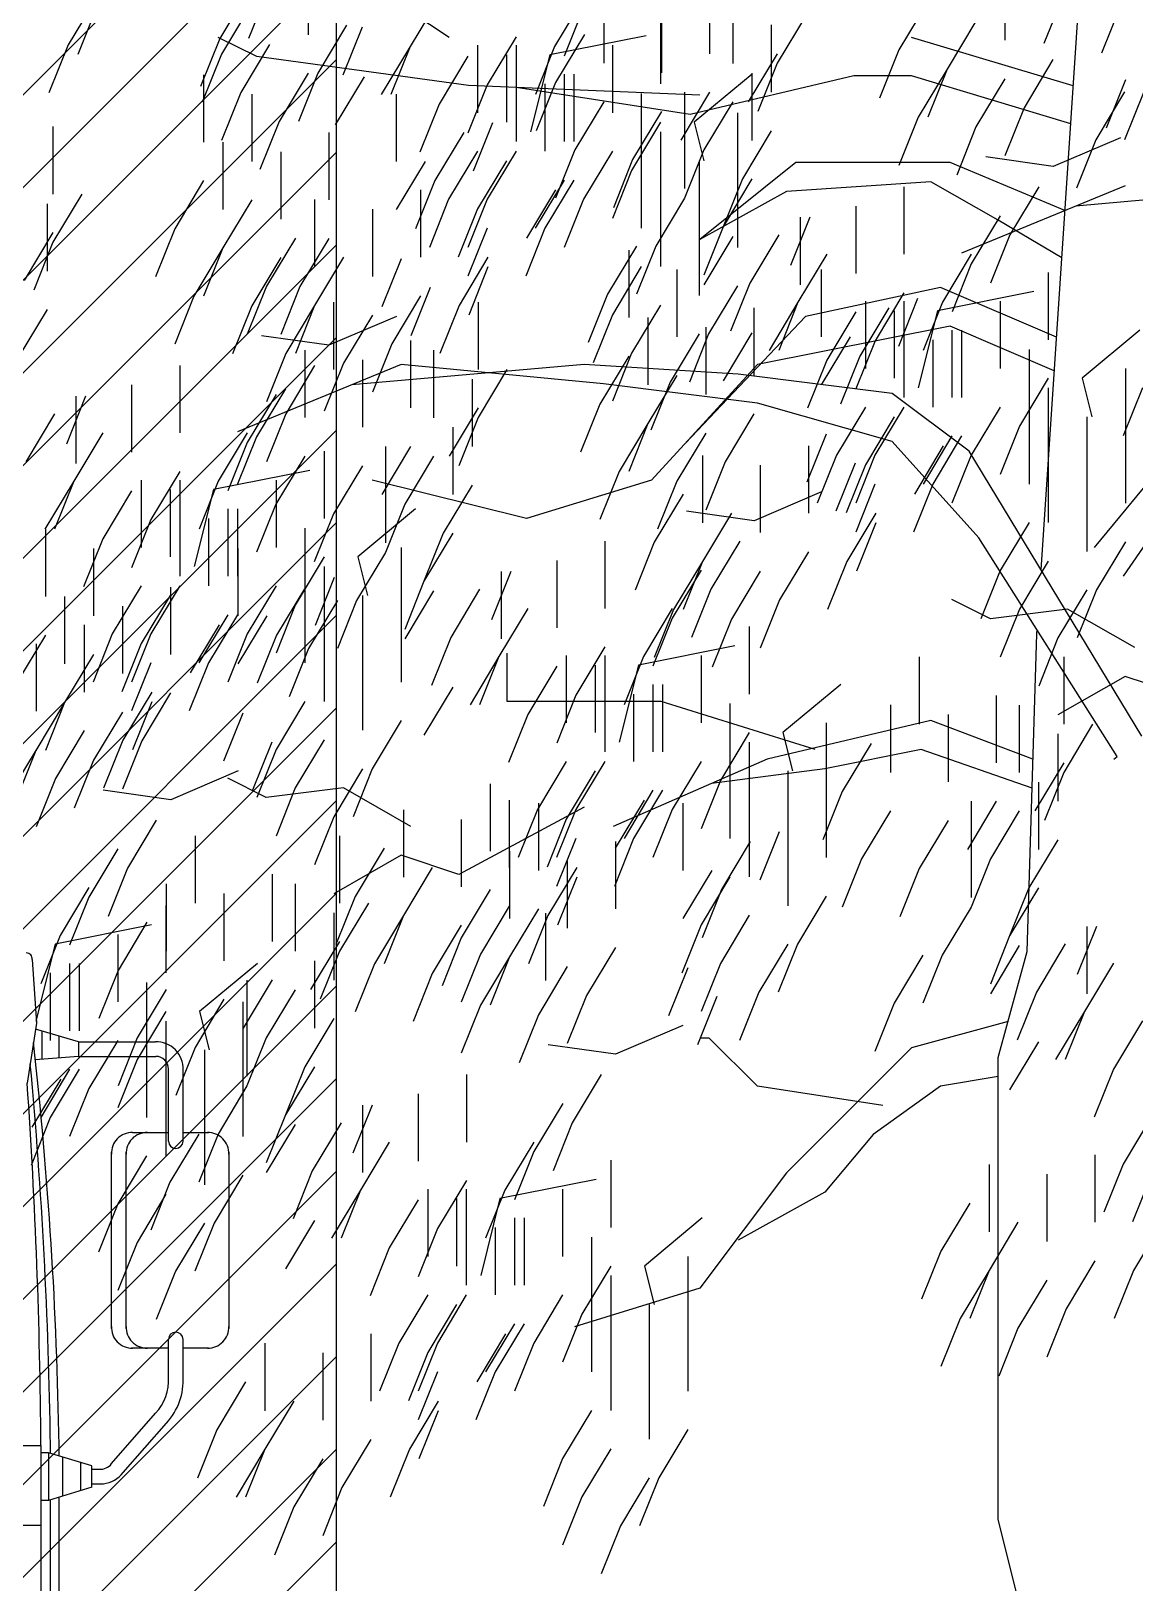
# Model space of a CAD drawing. Header units: metres. Extents: x 668617 to 675126, y 2286318 to 2293677.
# Drawn here: x 672259.121 to 672261.227, y 2287824.317 to 2287827.278 of the extents above; entities that cross this region are included whole.
import ezdxf

# ---------------------------------------------------------------- set-up
doc = ezdxf.new("R2010")
doc.units = ezdxf.units.M
doc.header["$MEASUREMENT"] = 0
doc.layers.add('DMTG_SECCIONES_VIALES', color=250, linetype='Continuous')

# ---------------------------------------------------------------- blocks, each defined once
blk = doc.blocks.new('a4')
at = {"color": 75}
for p, q in [((-1.2707, 4.7787), (-1.2707, 4.5217)), ((-1.0013, 4.5167), (-1.1667, 4.6269)), ((0.0585, 4.6397), (0.0585, 4.5112)), ((-1.6733, 4.5944), (-1.7284, 4.5026)), ((-1.3842, 4.6067), (-1.4393, 4.5149)), ((-1.3475, 4.6067), (-1.3842, 4.5149)), ((-1.0208, 4.5914), (-1.0759, 4.4996)), ((-0.7452, 4.5914), (-0.8003, 4.4996)), ((-0.7067, 4.5958), (-0.7067, 4.4673)), ((-0.5046, 4.6141), (-0.5046, 4.4856)), ((-0.4606, 4.5957), (-0.4606, 4.4671)), ((0.1696, 4.5966), (0.1328, 4.5048)), ((-1.6733, 4.5761), (-1.71, 4.4843)), ((-1.3809, 4.5767), (-1.4361, 4.4849)), ((-0.7452, 4.573), (-0.782, 4.4812)), ((-0.5964, 4.5774), (-0.5964, 4.4489)), ((-0.0885, 4.5846), (-0.1436, 4.4928)), ((0.2798, 4.5783), (0.2431, 4.4865)), ((-1.1972, 4.54), (-1.2523, 4.4482)), ((-1.1678, 4.5363), (-1.2045, 4.4445)), ((-0.5984, 4.5568), (-0.5984, 4.4282)), ((-0.3871, 4.5406), (-0.3871, 4.412)), ((-0.3208, 4.5591), (-0.376, 4.4673)), ((0.0034, 4.5479), (-0.0517, 4.4561)), ((-1.7284, 4.5026), (-1.7651, 4.4108)), ((-1.4393, 4.5149), (-1.4761, 4.4231)), ((-1.3688, 4.48), (-1.4423, 4.5167)), ((-1.3442, 4.5033), (-1.3993, 4.4115)), ((-0.9475, 4.5017), (-0.9475, 4.3731)), ((-0.8738, 4.518), (-0.929, 4.4261)), ((-0.874, 4.5017), (-0.874, 4.3731)), ((-0.6259, 4.52), (-0.8097, 4.4833)), ((-0.7434, 4.5223), (-0.7985, 4.4305)), ((-0.6902, 4.5017), (-0.6902, 4.3731)), ((-1.4361, 4.4849), (-1.4728, 4.3931)), ((-1.0759, 4.4996), (-1.1311, 4.4078)), ((-1.0759, 4.4996), (-1.1127, 4.4078)), ((-0.9657, 4.4812), (-1.0208, 4.3894)), ((-0.8923, 4.4833), (-0.8923, 4.3548)), ((-0.8097, 4.4833), (-0.8464, 4.3364)), ((-0.8003, 4.4996), (-0.8371, 4.4078)), ((-0.376, 4.4856), (-0.4311, 4.3938)), ((-0.1436, 4.4928), (-0.1803, 4.401)), ((0.1504, 4.4744), (0.0953, 4.3826)), ((-1.47, 4.4454), (-1.47, 4.3169)), ((-1.2707, 4.4482), (-1.3258, 4.3564)), ((-1.2523, 4.4482), (-1.2891, 4.3564)), ((-0.874, 4.4466), (-0.874, 4.3181)), ((-0.7821, 4.4466), (-0.7821, 4.3181)), ((-0.7637, 4.4466), (-0.7637, 4.3181)), ((-0.4238, 4.4466), (-0.5341, 4.3548)), ((-0.4239, 4.4488), (-0.4239, 4.3202)), ((-0.376, 4.4673), (-0.4127, 4.3755)), ((-0.0517, 4.4561), (-0.1068, 4.3643)), ((-0.0517, 4.4561), (-0.0885, 4.3643)), ((-1.1637, 4.4414), (-1.2188, 4.3496)), ((-0.929, 4.4261), (-0.9657, 4.3343)), ((-0.7985, 4.4305), (-0.8353, 4.3387)), ((-0.8189, 4.4282), (-0.8189, 4.2997)), ((0.0585, 4.4377), (0.0034, 4.3459)), ((0.287, 4.4129), (0.2319, 4.3211)), ((0.2885, 4.4356), (0.2517, 4.3438)), ((0.3238, 4.4129), (0.287, 4.3211)), ((-1.3993, 4.4115), (-1.4361, 4.3197)), ((-1.3781, 4.4087), (-1.3781, 4.2802)), ((-1.1025, 4.4087), (-1.1025, 4.2802)), ((-1.0208, 4.3894), (-1.0576, 4.2976)), ((-0.7067, 4.3938), (-0.7618, 4.302)), ((-0.6351, 4.4099), (-0.6351, 4.1528)), ((-0.5046, 4.4122), (-0.5597, 4.3204)), ((-0.5525, 4.412), (-0.5525, 4.2835)), ((-0.4606, 4.3937), (-0.5157, 4.3019)), ((-1.3258, 4.3564), (-1.3626, 4.2646)), ((-0.9188, 4.3536), (-0.9556, 4.2618)), ((-0.5984, 4.3548), (-0.6535, 4.263)), ((-0.5964, 4.3755), (-0.6515, 4.2836)), ((-0.5525, 4.357), (-0.5525, 4.2284)), ((-0.5341, 4.3548), (-0.5157, 4.2813)), ((-0.4514, 4.3731), (-0.4514, 4.1161)), ((-0.1068, 4.3643), (-0.1436, 4.2725)), ((0.0953, 4.3826), (0.0585, 4.2908)), ((-1.7575, 4.3464), (-1.7575, 4.2179)), ((-1.2311, 4.3353), (-1.2311, 4.2067)), ((-0.9739, 4.3353), (-1.029, 4.2434)), ((-0.5984, 4.3364), (-0.5984, 4.0794)), ((-0.3871, 4.3386), (-0.4422, 4.2468)), ((0.0034, 4.3459), (-0.0333, 4.2541)), ((0.2793, 4.3254), (0.1507, 4.2703)), ((-1.4332, 4.3169), (-1.4332, 4.1884)), ((-1.323, 4.2985), (-1.323, 4.17)), ((-0.9475, 4.2997), (-1.0026, 4.2079)), ((-0.874, 4.2997), (-0.9291, 4.2079)), ((-0.7618, 4.302), (-0.7985, 4.2102)), ((-0.6902, 4.2997), (-0.7454, 4.2079)), ((-0.5157, 4.3019), (-0.5525, 4.2101)), ((0.2319, 4.3211), (0.1952, 4.2293)), ((-1.0474, 4.2802), (-1.1025, 4.1884)), ((-0.8923, 4.2813), (-0.9475, 4.1895)), ((-0.6515, 4.2836), (-0.6883, 4.1918)), ((-0.5249, 4.2813), (-0.5249, 4.0243)), ((0.1507, 4.2703), (0.0221, 4.2887)), ((-1.47, 4.2434), (-1.5251, 4.1516)), ((-1.029, 4.2434), (-1.0658, 4.1516)), ((-0.7821, 4.2446), (-0.8372, 4.1528)), ((-0.7637, 4.2446), (-0.8189, 4.1528)), ((-0.6535, 4.263), (-0.6902, 4.1712)), ((-0.4422, 4.2468), (-0.479, 4.155)), ((-0.4239, 4.2468), (-0.479, 4.155)), ((-1.7024, 4.2179), (-1.7575, 4.1261)), ((-1.3781, 4.2067), (-1.4332, 4.1149)), ((-1.2582, 4.2072), (-1.2582, 4.0787)), ((-1.0561, 4.2256), (-1.0561, 4.0971)), ((-1.0026, 4.2079), (-1.0393, 4.1161)), ((-0.9291, 4.2079), (-0.9658, 4.1161)), ((-0.7989, 4.2256), (-0.854, 4.1338)), ((-0.7454, 4.2079), (-0.7821, 4.1161)), ((-0.5525, 4.2101), (-0.6076, 4.1183)), ((-0.134, 4.2315), (-0.134, 4.103)), ((0.2883, 4.2336), (-0.024, 4.1051)), ((0.1232, 4.2315), (0.0681, 4.1397)), ((0.6374, 4.2336), (0.1941, 4.1948)), ((-1.7687, 4.1994), (-1.7687, 4.0709)), ((-1.1479, 4.1889), (-1.1479, 4.0603)), ((-0.9475, 4.1895), (-0.9842, 4.0977)), ((-0.2258, 4.1948), (-0.2258, 4.0663)), ((0.0498, 4.1765), (-0.0054, 4.0846)), ((-1.5251, 4.1516), (-1.5619, 4.0598)), ((-0.9291, 4.1528), (-0.9658, 4.061)), ((-0.8189, 4.1528), (-0.8556, 4.061)), ((-0.479, 4.155), (-0.5157, 4.0632)), ((-0.3136, 4.1734), (-0.3504, 4.0816)), ((-0.332, 4.1734), (-0.332, 4.0448)), ((-1.7575, 4.1445), (-1.8126, 4.0527)), ((-1.7575, 4.1261), (-1.7942, 4.0343)), ((-1.2949, 4.1338), (-1.35, 4.042)), ((-1.2311, 4.1333), (-1.2863, 4.0415)), ((-0.6443, 4.1183), (-0.6995, 4.0265)), ((-0.6076, 4.1183), (-0.6443, 4.0265)), ((-0.4606, 4.1366), (-0.5157, 4.0448)), ((-0.3728, 4.1397), (-0.4279, 4.0479)), ((0.0681, 4.1397), (0.0314, 4.0479)), ((-1.4332, 4.1149), (-1.4884, 4.0231)), ((-1.4332, 4.1149), (-1.47, 4.0231)), ((-1.323, 4.0966), (-1.3781, 4.0048)), ((-1.2031, 4.0971), (-1.2582, 4.0053)), ((-1.0931, 4.0944), (-1.1298, 4.0026)), ((-0.9275, 4.0971), (-0.9826, 4.0053)), ((-0.659, 4.1106), (-0.659, 3.982)), ((-0.281, 4.103), (-0.3361, 4.0112)), ((-0.0054, 4.103), (-0.0605, 4.0112)), ((-0.9275, 4.0787), (-0.9642, 3.9869)), ((-0.6351, 4.0794), (-0.6902, 3.9876)), ((-0.5672, 4.0738), (-0.5672, 3.9453)), ((-0.2916, 4.0738), (-0.2916, 3.9453)), ((-0.0054, 4.0846), (-0.0421, 3.9928)), ((0.1415, 4.0684), (0.1415, 3.9398)), ((-1.35, 4.042), (-1.3868, 3.9502)), ((-1.2863, 4.0415), (-1.323, 3.9497)), ((-1.0379, 4.0394), (-1.0747, 3.9475)), ((-0.4514, 4.0427), (-0.5065, 3.9509)), ((-0.4279, 4.0479), (-0.4647, 3.9561)), ((-0.0643, 4.0394), (-0.3215, 3.9843)), ((-0.134, 4.0296), (-0.1891, 3.9378)), ((0.1139, 4.0316), (-0.0698, 3.9949)), ((0.1572, 3.9445), (-0.0643, 4.0394)), ((-1.4884, 4.0231), (-1.5251, 3.9313)), ((-1.3781, 4.0048), (-1.4149, 3.913)), ((-1.2582, 4.0053), (-1.3133, 3.9135)), ((-1.2582, 4.0053), (-1.2949, 3.9135)), ((-1.2221, 4.0116), (-1.2221, 3.8831)), ((-1.0561, 4.0236), (-1.1112, 3.9318)), ((-0.9826, 4.0053), (-1.0193, 3.9135)), ((-0.9465, 4.0116), (-0.9465, 3.8831)), ((-0.6995, 4.0265), (-0.7362, 3.9347)), ((-0.5984, 4.0059), (-0.6535, 3.9141)), ((-0.4202, 4.0004), (-0.4202, 3.8719)), ((-0.3361, 4.0112), (-0.3912, 3.9194)), ((-0.3361, 4.0112), (-0.3728, 3.9194)), ((-0.163, 4.0004), (-0.2181, 3.9086)), ((-0.2076, 4.0133), (-0.2076, 3.8848)), ((-0.1079, 4.0188), (-0.1446, 3.927)), ((-0.1341, 4.0133), (-0.1341, 3.8848)), ((-0.0605, 4.0112), (-0.0972, 3.9194)), ((0.0496, 4.0133), (0.0496, 3.8848)), ((-1.7687, 3.9975), (-1.8238, 3.9057)), ((-1.1023, 3.9843), (-1.2309, 3.9292)), ((-1.1479, 3.9869), (-1.2031, 3.8951)), ((-0.6902, 3.9876), (-0.727, 3.8958)), ((-0.6223, 3.982), (-0.6223, 3.8535)), ((-0.3215, 3.9843), (-0.5621, 3.7303)), ((-0.2258, 3.9928), (-0.281, 3.901)), ((-0.1525, 3.9949), (-0.1525, 3.8664)), ((-0.0698, 3.9949), (-0.1066, 3.848)), ((-1.2309, 3.9292), (-1.3595, 3.9475)), ((-0.5249, 3.9509), (-0.58, 3.859)), ((-0.5065, 3.9509), (-0.5433, 3.859)), ((-0.5121, 3.9637), (-0.5121, 3.8351)), ((-0.4239, 3.953), (-0.479, 3.8612)), ((-0.0459, 3.9659), (-0.4134, 3.8925)), ((-0.2365, 3.9453), (-0.2916, 3.8535)), ((-0.1341, 3.9582), (-0.1341, 3.8297)), ((-0.079, 3.9398), (-0.079, 3.8113)), ((0.1529, 3.8807), (-0.0459, 3.9659)), ((-0.0423, 3.9582), (-0.0423, 3.8297)), ((-0.0239, 3.9582), (-0.0239, 3.8297)), ((0.316, 3.9582), (0.2058, 3.8664)), ((-1.3133, 3.9135), (-1.35, 3.8216)), ((-1.2772, 3.9198), (-1.2772, 3.7913)), ((-1.1112, 3.9318), (-1.1479, 3.84)), ((-1.0751, 3.9381), (-1.0751, 3.8096)), ((-1.0312, 3.9197), (-1.0312, 3.7911)), ((-0.6535, 3.9141), (-0.6902, 3.8223)), ((-0.1891, 3.9378), (-0.2258, 3.846)), ((0.1047, 3.9215), (0.1047, 3.6644)), ((-1.5155, 3.8904), (-1.5155, 3.7619)), ((-1.2583, 3.8904), (-1.3134, 3.7986)), ((-1.2031, 3.8951), (-1.2398, 3.8033)), ((-1.167, 3.9014), (-1.167, 3.7729)), ((-0.8914, 3.8831), (-0.9465, 3.7913)), ((-0.659, 3.9086), (-0.7142, 3.8168)), ((-0.4134, 3.8925), (-0.6155, 3.6721)), ((-0.281, 3.901), (-0.3177, 3.8092)), ((-0.2181, 3.9086), (-0.2548, 3.8168)), ((0.2885, 3.8848), (0.2885, 3.6277)), ((-1.6074, 3.8537), (-1.6074, 3.7251)), ((-0.9577, 3.8646), (-0.9577, 3.736)), ((-0.5672, 3.8719), (-0.6223, 3.7801)), ((-0.58, 3.859), (-0.6168, 3.7672)), ((0.1415, 3.8664), (0.0864, 3.7746)), ((0.2058, 3.8664), (0.2242, 3.793)), ((-1.6952, 3.8322), (-1.7319, 3.7404)), ((-1.7135, 3.8322), (-1.7135, 3.7037)), ((-1.3318, 3.8353), (-1.3869, 3.7435)), ((-1.314, 3.8463), (-1.3691, 3.7545)), ((0.1415, 3.848), (0.1415, 3.591)), ((0.3212, 3.8482), (0.2844, 3.7564)), ((-1.7544, 3.7986), (-1.8095, 3.7068)), ((-1.3134, 3.7986), (-1.3502, 3.7068)), ((-0.9465, 3.8096), (-1.0016, 3.7178)), ((-0.9465, 3.7913), (-0.9833, 3.6994)), ((-0.7142, 3.8168), (-0.7509, 3.725)), ((-0.4202, 3.7984), (-0.4753, 3.7066)), ((-0.2076, 3.8113), (-0.2627, 3.7195)), ((-0.1525, 3.793), (-0.2076, 3.7012)), ((-0.1341, 3.8113), (-0.1892, 3.7195)), ((0.0496, 3.8113), (-0.0055, 3.7195)), ((-1.6625, 3.7619), (-1.7176, 3.6701)), ((-1.3869, 3.7619), (-1.442, 3.6701)), ((-0.9944, 3.7728), (-0.9944, 3.6442)), ((-0.6223, 3.7801), (-0.6774, 3.6883)), ((-0.6223, 3.7801), (-0.659, 3.6883)), ((-0.5121, 3.7617), (-0.5672, 3.6699)), ((0.0864, 3.7746), (0.0496, 3.6828)), ((-1.3869, 3.7435), (-1.4236, 3.6517)), ((-1.3691, 3.7545), (-1.4059, 3.6627)), ((-1.0751, 3.7362), (-1.1303, 3.6444)), ((-1.1231, 3.736), (-1.1231, 3.6075)), ((-0.2821, 3.7596), (-0.3189, 3.6678)), ((-0.3162, 3.7372), (-0.3162, 3.6087)), ((-0.059, 3.7372), (-0.1141, 3.6454)), ((-0.0423, 3.7562), (-0.0974, 3.6644)), ((-0.0239, 3.7562), (-0.079, 3.6644)), ((-1.2772, 3.7178), (-1.3324, 3.626)), ((-1.2401, 3.7272), (-1.2401, 3.5987)), ((-1.0312, 3.7177), (-1.0863, 3.6259)), ((-0.5183, 3.7188), (-0.5183, 3.5903)), ((-0.4753, 3.7066), (-0.5121, 3.6148)), ((-0.2627, 3.7195), (-0.2995, 3.6277)), ((-0.227, 3.7045), (-0.2637, 3.6127)), ((-0.1892, 3.7195), (-0.226, 3.6277)), ((-0.0055, 3.7195), (-0.0423, 3.6277)), ((-1.5891, 3.6721), (-1.5891, 3.5436)), ((-1.5155, 3.6884), (-1.5706, 3.5966)), ((-1.5156, 3.6721), (-1.5156, 3.5436)), ((-1.2676, 3.6905), (-1.4513, 3.6538)), ((-1.3319, 3.6721), (-1.3319, 3.5436)), ((-1.167, 3.6994), (-1.2221, 3.6076)), ((-0.8543, 3.5987), (-1.1483, 3.6721)), ((-1.1231, 3.681), (-1.1231, 3.5524)), ((-0.6155, 3.6721), (-0.8543, 3.5987)), ((-0.6774, 3.6883), (-0.7142, 3.5965)), ((-0.4081, 3.7005), (-0.4081, 3.572)), ((-0.2076, 3.7012), (-0.2444, 3.6093)), ((-1.7176, 3.6701), (-1.7727, 3.5783)), ((-1.7176, 3.6701), (-1.7544, 3.5783)), ((-1.6074, 3.6517), (-1.6625, 3.5599)), ((-1.534, 3.6538), (-1.534, 3.5253)), ((-1.4513, 3.6538), (-1.4881, 3.5069)), ((-1.442, 3.6701), (-1.4788, 3.5783)), ((-0.9577, 3.6626), (-1.0128, 3.5708)), ((-0.5551, 3.6454), (-0.6102, 3.5536)), ((-0.5672, 3.6699), (-0.6039, 3.5781)), ((-0.2913, 3.6494), (-0.4199, 3.5943)), ((-0.1892, 3.6644), (-0.226, 3.5726)), ((-0.079, 3.6644), (-0.1157, 3.5726)), ((-1.5156, 3.6171), (-1.5156, 3.4885)), ((-1.4238, 3.6171), (-1.4238, 3.4885)), ((-1.4054, 3.6171), (-1.4054, 3.4885)), ((-1.3324, 3.626), (-1.3691, 3.5342)), ((-1.0655, 3.6171), (-1.1757, 3.5253)), ((-1.0863, 3.6259), (-1.1231, 3.5341)), ((-1.5706, 3.5966), (-1.6074, 3.5048)), ((-1.4605, 3.5987), (-1.4605, 3.4702)), ((-1.2221, 3.6076), (-1.2589, 3.5158)), ((-0.4199, 3.5943), (-0.5485, 3.6127)), ((-0.4632, 3.6087), (-0.5183, 3.5169)), ((-0.1876, 3.6087), (-0.2427, 3.5169)), ((-0.1876, 3.5903), (-0.2244, 3.4985)), ((0.1047, 3.591), (0.0496, 3.4992)), ((-1.772, 3.5782), (-1.772, 3.4497)), ((-1.6625, 3.5599), (-1.6992, 3.4681)), ((-1.2768, 3.5803), (-1.2768, 3.3233)), ((-1.0128, 3.5708), (-1.0496, 3.479)), ((-0.9944, 3.5708), (-1.0496, 3.479)), ((-0.7046, 3.5555), (-0.7046, 3.427)), ((-0.4473, 3.5555), (-0.5025, 3.4637)), ((0.2885, 3.5543), (0.2333, 3.4625)), ((-1.6801, 3.5415), (-1.6801, 3.4129)), ((-1.4045, 3.5415), (-1.4045, 3.4129)), ((-1.2401, 3.5253), (-1.2952, 3.4335)), ((-1.1231, 3.5341), (-1.1782, 3.4423)), ((-1.1757, 3.5253), (-1.1574, 3.4518)), ((-1.0931, 3.5436), (-1.0931, 3.2866)), ((-0.6102, 3.5536), (-0.6469, 3.4618)), ((-0.3162, 3.5352), (-0.3713, 3.4434)), ((-1.2401, 3.5069), (-1.2401, 3.2498)), ((-0.8842, 3.4974), (-0.921, 3.4056)), ((-0.9026, 3.4974), (-0.9026, 3.3688)), ((-0.7964, 3.5188), (-0.7964, 3.3903)), ((-0.5208, 3.5004), (-0.5759, 3.4086)), ((-0.5183, 3.5169), (-0.5734, 3.4251)), ((-0.5183, 3.5169), (-0.5551, 3.4251)), ((-0.4081, 3.4985), (-0.4632, 3.4067)), ((-0.2427, 3.5169), (-0.2795, 3.4251)), ((0.0496, 3.4992), (0.0129, 3.4074)), ((0.1415, 3.5175), (0.0864, 3.4257)), ((-1.5891, 3.4702), (-1.6443, 3.3784)), ((-1.5156, 3.4702), (-1.5708, 3.3784)), ((-1.5331, 3.468), (-1.5331, 3.3395)), ((-1.3319, 3.4702), (-1.387, 3.3784)), ((-1.2759, 3.468), (-1.331, 3.3762)), ((-1.2208, 3.4864), (-1.2575, 3.3946)), ((-1.0496, 3.479), (-1.0863, 3.3872)), ((-1.7352, 3.4497), (-1.7352, 3.3211)), ((-1.534, 3.4518), (-1.5891, 3.36)), ((-1.2149, 3.4423), (-1.27, 3.3505)), ((-1.1782, 3.4423), (-1.2149, 3.3505)), ((-1.1666, 3.4518), (-1.1666, 3.1948)), ((-1.0312, 3.4606), (-1.0863, 3.3688)), ((-0.9434, 3.4637), (-0.9985, 3.3719)), ((-0.5025, 3.4637), (-0.5392, 3.3719)), ((-0.3713, 3.4434), (-0.4081, 3.3516)), ((0.0311, 3.4074), (-0.0424, 3.4441)), ((0.215, 3.4625), (0.1599, 3.3707)), ((0.2333, 3.4625), (0.1966, 3.3707)), ((-1.625, 3.4313), (-1.625, 3.3028)), ((-1.4238, 3.4151), (-1.4789, 3.3233)), ((-1.4054, 3.4151), (-1.4605, 3.3233)), ((-1.3494, 3.4129), (-1.4045, 3.3211)), ((-1.2952, 3.4335), (-1.3319, 3.3416)), ((-0.8515, 3.427), (-0.9067, 3.3352)), ((-0.5759, 3.427), (-0.6311, 3.3352)), ((-0.5759, 3.4086), (-0.6127, 3.3168)), ((-0.5734, 3.4251), (-0.6102, 3.3333)), ((-0.4632, 3.4067), (-0.5, 3.3149)), ((0.1781, 3.4257), (0.0311, 3.4074)), ((0.0864, 3.4257), (0.0496, 3.3339)), ((0.3067, 3.3523), (0.1781, 3.4257)), ((-1.772, 3.3762), (-1.8271, 3.2844)), ((-1.6978, 3.3961), (-1.6978, 3.2675)), ((-1.6443, 3.3784), (-1.681, 3.2866)), ((-1.5708, 3.3784), (-1.6075, 3.2866)), ((-1.4405, 3.3961), (-1.4957, 3.3042)), ((-1.387, 3.3784), (-1.4238, 3.2866)), ((-1.331, 3.3762), (-1.3678, 3.2844)), ((-0.4291, 3.3924), (-0.4291, 3.2638)), ((-1.7896, 3.3593), (-1.7896, 3.2308)), ((-1.5891, 3.36), (-1.6259, 3.2682)), ((-1.27, 3.3505), (-1.3068, 3.2587)), ((-0.9985, 3.3719), (-1.0353, 3.2801)), ((-0.7046, 3.3536), (-0.7597, 3.2618)), ((-0.4567, 3.3556), (-0.6404, 3.3189)), ((0.1599, 3.3707), (0.1231, 3.2789)), ((-1.6801, 3.3395), (-1.7352, 3.2477)), ((-1.5708, 3.3233), (-1.6075, 3.2315)), ((-1.4605, 3.3233), (-1.4973, 3.2315)), ((-0.9067, 3.3352), (-0.9618, 3.2434)), ((-0.9067, 3.3352), (-0.9434, 3.2434)), ((-0.8911, 3.2498), (-0.8911, 3.3416)), ((-0.7964, 3.3168), (-0.8515, 3.225)), ((-0.7782, 3.3373), (-0.7782, 3.2088)), ((-0.7231, 3.3189), (-0.7231, 3.1904)), ((-0.7047, 3.3373), (-0.7047, 3.2088)), ((-0.6404, 3.3189), (-0.6771, 3.172)), ((-0.6311, 3.3352), (-0.6678, 3.2434)), ((-0.521, 3.3373), (-0.521, 3.2088)), ((-0.1048, 3.3347), (-0.1048, 3.2061)), ((0.1708, 3.3347), (0.1708, 3.2061)), ((0.2883, 3.2972), (0.1597, 3.2238)), ((0.3986, 3.2605), (0.2883, 3.2972)), ((-1.5691, 3.2675), (-1.6243, 3.1757)), ((-1.5331, 3.266), (-1.5882, 3.1742)), ((-0.9944, 3.277), (-1.0496, 3.1852)), ((-0.7597, 3.2618), (-0.7964, 3.17)), ((-0.7047, 3.2822), (-0.7047, 3.1537)), ((-0.6496, 3.2638), (-0.6496, 3.1353)), ((-0.6128, 3.2822), (-0.6128, 3.1537)), ((-0.5945, 3.2822), (-0.5945, 3.1537)), ((-0.2546, 3.2822), (-0.3648, 3.1904)), ((0.0422, 3.2612), (0.0422, 3.1327)), ((-1.7352, 3.2477), (-1.7903, 3.1559)), ((-1.7352, 3.2477), (-1.772, 3.1559)), ((-1.625, 3.2293), (-1.6801, 3.1375)), ((-1.5691, 3.2492), (-1.6059, 3.1574)), ((-1.2768, 3.2498), (-1.3319, 3.158)), ((-0.5971, 3.2498), (-0.8911, 3.2498)), ((-0.3032, 3.158), (-0.5971, 3.2498)), ((-0.4658, 3.2455), (-0.4658, 2.9884)), ((-0.1599, 3.2429), (-0.1599, 3.1143)), ((0.0861, 3.2427), (0.0861, 3.1142)), ((-1.395, 3.2272), (-1.4318, 3.1354)), ((-1.0931, 3.2131), (-1.1482, 3.1213)), ((-0.8515, 3.225), (-0.8883, 3.1332)), ((-0.0827, 3.2131), (-0.395, 3.1397)), ((-0.2821, 3.2088), (-0.2821, 2.9517)), ((0.1122, 3.1393), (-0.0827, 3.2131)), ((-0.0497, 3.2245), (-0.0497, 3.096)), ((0.2259, 3.2061), (0.1708, 3.1143)), ((-1.6978, 3.1941), (-1.7529, 3.1023)), ((-1.6243, 3.1757), (-1.661, 3.0839)), ((-1.5882, 3.1742), (-1.625, 3.0824)), ((-1.3399, 3.1721), (-1.3767, 3.0803)), ((-1.2401, 3.1764), (-1.2952, 3.0846)), ((-0.4291, 3.1904), (-0.4842, 3.0986)), ((-0.4291, 3.172), (-0.4291, 2.915)), ((-0.3648, 3.1904), (-0.3464, 3.117)), ((-0.1967, 3.1694), (-0.2518, 3.0776)), ((0.1596, 3.1877), (0.1596, 3.0591)), ((-1.7896, 3.1574), (-1.8447, 3.0656)), ((-1.7903, 3.1559), (-1.8271, 3.0641)), ((-1.3319, 3.158), (-1.3687, 3.0662)), ((-0.395, 3.1397), (-0.689, 3.0112)), ((-0.1011, 3.158), (-0.2848, 3.1213)), ((0.1105, 3.0843), (-0.1011, 3.158)), ((-1.6801, 3.1375), (-1.7168, 3.0457)), ((-1.4042, 3.117), (-1.5328, 3.062)), ((-1.1666, 3.1213), (-1.2217, 3.0295)), ((-1.1482, 3.1213), (-1.1849, 3.0295)), ((-0.7782, 3.1353), (-0.8333, 3.0435)), ((-0.7231, 3.117), (-0.7782, 3.0252)), ((-0.7047, 3.1353), (-0.7598, 3.0435)), ((-0.521, 3.1353), (-0.5761, 3.0435)), ((-0.2848, 3.1213), (-0.501, 3.0933)), ((-0.3556, 3.117), (-0.3556, 2.8599)), ((0.1708, 3.1327), (0.1157, 3.0409)), ((0.1708, 3.1143), (0.134, 3.0225)), ((-1.7529, 3.1023), (-1.7896, 3.0105)), ((-1.5328, 3.062), (-1.6614, 3.0803)), ((-1.3504, 3.0662), (-1.4239, 3.103)), ((-1.2034, 3.0846), (-1.3504, 3.0662)), ((-1.2952, 3.0846), (-1.3319, 2.9928)), ((-1.0748, 3.0112), (-1.2034, 3.0846)), ((-0.9233, 3.0925), (-0.9233, 2.964)), ((-0.6128, 3.0802), (-0.6679, 2.9884)), ((-0.5945, 3.0802), (-0.6496, 2.9884)), ((-0.4842, 3.0986), (-0.521, 3.0068)), ((0.1229, 3.0958), (0.1229, 2.9673)), ((-0.8868, 3.0612), (-0.8868, 2.9327)), ((-0.8314, 3.0558), (-0.8314, 2.9272)), ((-0.6296, 3.0612), (-0.6847, 2.9694)), ((-0.5558, 3.0558), (-0.5558, 2.9272)), ((-0.2518, 3.0776), (-0.2885, 2.9858)), ((0.0422, 3.0593), (-0.0129, 2.9674)), ((-0.0057, 3.0591), (-0.0057, 2.9306)), ((-1.5603, 3.0231), (-1.6154, 2.9313)), ((-1.2217, 3.0295), (-1.2584, 2.9377)), ((-1.0889, 3.0428), (-1.0889, 2.9143)), ((-0.7441, 3.0479), (-0.983, 2.9194)), ((-0.9787, 3.0245), (-0.9787, 2.8959)), ((-0.8333, 3.0435), (-0.87, 2.9517)), ((-0.7782, 3.0252), (-0.8149, 2.9333)), ((-0.7598, 3.0435), (-0.7966, 2.9517)), ((-0.5761, 3.0435), (-0.6128, 2.9517)), ((-0.1599, 3.0409), (-0.2151, 2.9491)), ((-0.0497, 3.0225), (-0.1048, 2.9307)), ((0.0861, 3.0408), (0.031, 2.949)), ((-1.4863, 2.9935), (-1.4863, 2.865)), ((-1.2107, 2.9935), (-1.2107, 2.865)), ((-0.3721, 3.0007), (-0.4088, 2.9089)), ((-0.0057, 3.004), (-0.0057, 2.8755)), ((-1.6337, 2.9681), (-1.6889, 2.8763)), ((-1.1256, 2.9694), (-1.1808, 2.8776)), ((-0.8865, 2.964), (-0.8865, 2.8354)), ((-0.7598, 2.9884), (-0.7966, 2.8966)), ((-0.6496, 2.9884), (-0.6863, 2.8966)), ((-0.6844, 2.9823), (-0.6844, 2.8538)), ((-0.4272, 2.9823), (-0.4823, 2.8905)), ((0.1596, 2.9857), (0.1045, 2.8939)), ((-1.0932, 2.9561), (-1.2218, 2.8826)), ((-0.983, 2.9194), (-1.0932, 2.9561)), ((-1.0338, 2.9327), (-1.0889, 2.8409)), ((-0.7582, 2.9327), (-0.8133, 2.8409)), ((-0.7763, 2.9456), (-0.7763, 2.8171)), ((-0.2151, 2.9491), (-0.2518, 2.8573)), ((0.031, 2.949), (-0.0057, 2.8572)), ((-1.6154, 2.9313), (-1.6521, 2.8395)), ((-1.3394, 2.9201), (-1.3394, 2.7916)), ((-0.7582, 2.9143), (-0.7949, 2.8225)), ((-0.5007, 2.9272), (-0.5558, 2.8354)), ((-0.4658, 2.915), (-0.521, 2.8232)), ((-0.1048, 2.9307), (-0.1416, 2.8389)), ((-1.6889, 2.8946), (-1.744, 2.8028)), ((-1.6889, 2.8763), (-1.7256, 2.7845)), ((-1.5415, 2.9017), (-1.5415, 2.7732)), ((-1.4312, 2.8834), (-1.4312, 2.7548)), ((-1.2954, 2.9016), (-1.2954, 2.7731)), ((-1.1808, 2.8776), (-1.2175, 2.7858)), ((-0.9233, 2.8905), (-0.9784, 2.7987)), ((-0.4823, 2.8905), (-0.5191, 2.7987)), ((-0.2821, 2.8783), (-0.3372, 2.7865)), ((0.1045, 2.8939), (0.0677, 2.8021)), ((0.1229, 2.8939), (0.0677, 2.8021)), ((-1.542, 2.86), (-1.542, 2.7315)), ((-1.2219, 2.8465), (-1.2219, 2.718)), ((-1.1556, 2.865), (-1.2107, 2.7732)), ((-0.8868, 2.8592), (-0.9419, 2.7674)), ((-0.8314, 2.8538), (-0.8865, 2.762)), ((-0.8176, 2.8459), (-0.8176, 2.7174)), ((-0.0057, 2.8572), (-0.0609, 2.7654)), ((-1.5696, 2.8233), (-1.7533, 2.7865)), ((-1.5782, 2.8283), (-1.6333, 2.7365)), ((-1.0889, 2.8409), (-1.144, 2.7491)), ((-1.0889, 2.8409), (-1.1256, 2.7491)), ((-0.9787, 2.8225), (-1.0338, 2.7307)), ((-0.8133, 2.8409), (-0.8501, 2.7491)), ((-0.521, 2.8232), (-0.5577, 2.7314)), ((-0.4291, 2.8415), (-0.4842, 2.7497)), ((0.2331, 2.8204), (0.1964, 2.7286)), ((0.2147, 2.8204), (0.2147, 2.6919)), ((-1.7533, 2.7865), (-1.79, 2.6397)), ((-1.744, 2.8028), (-1.7807, 2.711)), ((-1.6339, 2.8049), (-1.6339, 2.6764)), ((-1.2107, 2.7916), (-1.2659, 2.6997)), ((-0.9784, 2.7987), (-1.0151, 2.7069)), ((-0.3556, 2.7865), (-0.4107, 2.6947)), ((-0.3372, 2.7865), (-0.374, 2.6947)), ((0.0677, 2.8021), (0.031, 2.7103)), ((0.0861, 2.7837), (0.031, 2.6919)), ((0.1739, 2.7868), (0.1188, 2.695)), ((-1.2587, 2.7547), (-1.2587, 2.6262)), ((-1.2107, 2.7732), (-1.2475, 2.6814)), ((-0.9419, 2.7674), (-0.9787, 2.6756)), ((-0.8865, 2.762), (-0.9416, 2.6702)), ((-0.8865, 2.762), (-0.9233, 2.6702)), ((-0.6844, 2.7804), (-0.7395, 2.6886)), ((-0.0976, 2.7654), (-0.1527, 2.6736)), ((-0.0609, 2.7654), (-0.0976, 2.6736)), ((-1.7625, 2.7315), (-1.7625, 2.6029)), ((-1.7257, 2.7498), (-1.7257, 2.6213)), ((-1.7074, 2.7498), (-1.7074, 2.6213)), ((-1.6333, 2.7365), (-1.6701, 2.6447)), ((-1.3675, 2.7498), (-1.4777, 2.658)), ((-1.144, 2.7491), (-1.1808, 2.6573)), ((-1.0338, 2.7307), (-1.0705, 2.6389)), ((-0.7763, 2.7436), (-0.8314, 2.6518)), ((-0.5463, 2.7415), (-0.5831, 2.6497)), ((-0.4842, 2.7497), (-0.521, 2.6579)), ((0.2658, 2.7501), (0.2107, 2.6583)), ((-1.5415, 2.6997), (-1.5966, 2.6079)), ((-1.5788, 2.7131), (-1.5788, 2.456)), ((-1.3394, 2.7181), (-1.3945, 2.6263)), ((-1.3873, 2.718), (-1.3873, 2.5895)), ((-1.2954, 2.6996), (-1.3505, 2.6078)), ((0.1188, 2.695), (0.082, 2.6032)), ((-1.4312, 2.6814), (-1.4863, 2.5896)), ((-1.395, 2.6764), (-1.395, 2.4193)), ((-0.9416, 2.6702), (-0.9784, 2.5784)), ((-0.7395, 2.6886), (-0.7763, 2.5968)), ((-0.4912, 2.6864), (-0.528, 2.5946)), ((-0.4107, 2.6947), (-0.4475, 2.6029)), ((-0.1527, 2.6736), (-0.1895, 2.5817)), ((-1.542, 2.658), (-1.5971, 2.5662)), ((-1.542, 2.6397), (-1.542, 2.3826)), ((-1.4777, 2.658), (-1.4593, 2.5846)), ((-1.3873, 2.6629), (-1.3873, 2.5344)), ((-1.2219, 2.6445), (-1.277, 2.5527)), ((-0.8314, 2.6518), (-0.8681, 2.56)), ((0.2107, 2.6583), (0.1555, 2.5665)), ((0.2107, 2.6583), (0.1739, 2.5665)), ((0.3209, 2.6399), (0.2658, 2.5481)), ((-1.5966, 2.6079), (-1.6333, 2.5161)), ((-1.3505, 2.6078), (-1.3873, 2.516)), ((-1.6339, 2.6029), (-1.689, 2.5111)), ((-1.4863, 2.5896), (-1.5231, 2.4978)), ((-1.4685, 2.5846), (-1.4685, 2.3275)), ((0.1229, 2.6001), (0.0677, 2.5083)), ((-1.7257, 2.5479), (-1.7809, 2.456)), ((-1.7074, 2.5479), (-1.7625, 2.456)), ((-1.5971, 2.5662), (-1.6339, 2.4744)), ((-1.277, 2.5527), (-1.3138, 2.4609)), ((-1.2587, 2.5527), (-1.3138, 2.4609)), ((0.2658, 2.5481), (0.229, 2.4563)), ((-1.7425, 2.5288), (-1.7976, 2.437)), ((-0.9688, 2.5375), (-0.9688, 2.4089)), ((-0.7116, 2.5375), (-0.7667, 2.4457)), ((-1.689, 2.5111), (-1.7257, 2.4193)), ((-1.3873, 2.516), (-1.4424, 2.4242)), ((-1.0606, 2.5007), (-1.0606, 2.3722)), ((-1.3138, 2.4609), (-1.3505, 2.3691)), ((-1.1484, 2.4793), (-1.1852, 2.3875)), ((-1.1668, 2.4793), (-1.1668, 2.3508)), ((-0.785, 2.4824), (-0.8402, 2.3906)), ((0.3391, 2.4584), (0.284, 2.3666)), ((-1.7625, 2.456), (-1.7992, 2.3642)), ((-1.2954, 2.4426), (-1.3505, 2.3508)), ((-1.2076, 2.4457), (-1.2627, 2.3539)), ((-0.7667, 2.4457), (-0.8034, 2.3539)), ((-1.4791, 2.4242), (-1.5343, 2.3324)), ((-1.4424, 2.4242), (-1.4791, 2.3324)), ((-1.1158, 2.4089), (-1.1709, 2.3171)), ((-0.8402, 2.4089), (-0.8953, 2.3171)), ((-1.5788, 2.3826), (-1.6339, 2.2908)), ((-0.8402, 2.3906), (-0.8769, 2.2988)), ((-0.6933, 2.3743), (-0.6933, 2.2458)), ((0.2305, 2.3843), (0.2305, 2.2558)), ((-1.395, 2.3459), (-1.4502, 2.2541)), ((-1.2627, 2.3539), (-1.2995, 2.2621)), ((0.0284, 2.3659), (0.0284, 2.2374)), ((0.1386, 2.3476), (0.1386, 2.219)), ((0.284, 2.3666), (0.2473, 2.2748)), ((0.3391, 2.3482), (0.3024, 2.2564)), ((-1.5343, 2.3324), (-1.571, 2.2406)), ((-1.1709, 2.3171), (-1.226, 2.2253)), ((-1.1709, 2.3171), (-1.2076, 2.2253)), ((-1.0424, 2.3192), (-1.0424, 2.1907)), ((-0.9688, 2.3355), (-1.0239, 2.2437)), ((-0.9689, 2.3192), (-0.9689, 2.1907)), ((-0.8953, 2.3171), (-0.932, 2.2253)), ((-0.7209, 2.3376), (-0.9046, 2.3009)), ((-0.7852, 2.3192), (-0.7852, 2.1907)), ((-1.6339, 2.2908), (-1.6706, 2.199)), ((-1.542, 2.3092), (-1.5971, 2.2174)), ((-1.0606, 2.2988), (-1.1158, 2.207)), ((-0.9873, 2.3009), (-0.9873, 2.1723)), ((-0.9046, 2.3009), (-0.9414, 2.154)), ((-0.0083, 2.2925), (-0.0635, 2.2007)), ((-1.4685, 2.2541), (-1.5236, 2.1623)), ((-1.4502, 2.2541), (-1.4869, 2.1623)), ((-1.2587, 2.259), (-1.3138, 2.1672)), ((-0.9689, 2.2641), (-0.9689, 2.1356)), ((-0.877, 2.2641), (-0.877, 2.1356)), ((-0.8587, 2.2641), (-0.8587, 2.1356)), ((0.0835, 2.2558), (0.0284, 2.1639)), ((0.3591, 2.2558), (0.304, 2.1639)), ((-1.0239, 2.2437), (-1.0606, 2.1519)), ((-0.9138, 2.2458), (-0.9138, 2.1173)), ((-0.7301, 2.2274), (-0.7301, 1.9704)), ((-1.5971, 2.2174), (-1.6339, 2.1256)), ((-1.1158, 2.207), (-1.1525, 2.1152)), ((-0.0635, 2.2007), (-0.1002, 2.1089)), ((-1.5236, 2.1623), (-1.5604, 2.0705)), ((-0.6933, 2.1723), (-0.7484, 2.0805)), ((-0.5463, 2.1907), (-0.5463, 1.9336)), ((0.0284, 2.1639), (-0.0267, 2.0721)), ((0.0284, 2.1639), (-0.0083, 2.0721)), ((0.2305, 2.1823), (0.1754, 2.0905)), ((0.304, 2.1639), (0.2673, 2.0721)), ((-0.6933, 2.154), (-0.6933, 1.8969)), ((0.1386, 2.1456), (0.0835, 2.0538)), ((-1.0424, 2.1173), (-1.0975, 2.0254)), ((-0.9689, 2.1173), (-1.024, 2.0254)), ((-0.7852, 2.1173), (-0.8403, 2.0254)), ((-0.9873, 2.0989), (-1.0424, 2.0071)), ((-0.7484, 2.0805), (-0.7852, 1.9887)), ((-0.6198, 2.0989), (-0.6198, 1.8418)), ((0.1754, 2.0905), (0.1386, 1.9987)), ((-0.877, 2.0622), (-0.9322, 1.9704)), ((-0.8587, 2.0622), (-0.9138, 1.9704)), ((-0.0267, 2.0721), (-0.0635, 1.9803)), ((0.0835, 2.0538), (0.0468, 1.962)), ((-1.3531, 2.0248), (-1.3531, 1.8962)), ((-1.151, 2.0431), (-1.151, 1.9146)), ((-1.0975, 2.0254), (-1.1343, 1.9336)), ((-1.024, 2.0254), (-1.0608, 1.9336)), ((-0.8938, 2.0431), (-0.9489, 1.9513)), ((-0.8403, 2.0254), (-0.877, 1.9336)), ((-1.2429, 2.0064), (-1.2429, 1.8779)), ((-1.0424, 2.0071), (-1.0791, 1.9153)), ((-1.024, 1.9704), (-1.0608, 1.8786)), ((-0.9138, 1.9704), (-0.9505, 1.8786)), ((-1.3899, 1.9513), (-1.445, 1.8595)), ((-1.298, 1.9146), (-1.3531, 1.8228)), ((-1.0224, 1.9146), (-1.0775, 1.8228)), ((-1.0224, 1.8962), (-1.0592, 1.8044)), ((-0.7301, 1.8969), (-0.7852, 1.8051)), ((-1.445, 1.8595), (-1.4817, 1.7677)), ((-1.151, 1.8412), (-1.2061, 1.7494)), ((-0.5463, 1.8602), (-0.6015, 1.7684)), ((-1.3531, 1.8228), (-1.4082, 1.731)), ((-1.3531, 1.8228), (-1.3899, 1.731)), ((-1.0775, 1.8228), (-1.1143, 1.731)), ((-0.6933, 1.8235), (-0.7484, 1.7317)), ((-1.2429, 1.8044), (-1.298, 1.7126)), ((-0.7852, 1.8051), (-0.8219, 1.7133)), ((-1.2061, 1.7494), (-1.2429, 1.6576)), ((-0.6198, 1.7684), (-0.6749, 1.6766)), ((-0.6015, 1.7684), (-0.6382, 1.6766)), ((-0.7484, 1.7317), (-0.7852, 1.6399)), ((-1.298, 1.7126), (-1.3347, 1.6208)), ((-0.6749, 1.6766), (-0.7117, 1.5848))]:
    blk.add_line(p, q, dxfattribs=at)
at = {"color": 44}
for p, q in [((0.1276, 3.5008), (0.2113, 4.7554)), ((0.1892, 4.424), (-0.1194, 4.5167)), ((-0.9646, 4.4249), (-1.3688, 4.48)), ((-0.2297, 4.4433), (-0.542, 4.3698)), ((-0.1194, 4.4433), (-0.2297, 4.4433)), ((0.1844, 4.3521), (-0.1194, 4.4433)), ((-0.5236, 4.4066), (-0.9646, 4.4249)), ((-0.542, 4.3698), (-0.8736, 4.4211)), ((-0.3399, 4.278), (-0.5236, 4.1312)), ((-0.0459, 4.278), (-0.3399, 4.278)), ((0.1733, 4.1863), (-0.0459, 4.278)), ((-0.0827, 4.2413), (-0.3583, 4.223)), ((0.0459, 4.1679), (-0.0827, 4.2413)), ((-0.3583, 4.223), (-0.5236, 4.1312)), ((0.1673, 4.0961), (0.0459, 4.1679)), ((-1.0932, 3.8925), (-1.4055, 3.7639)), ((-0.7441, 3.8925), (-1.1875, 3.8537)), ((-0.7074, 3.8557), (-1.0932, 3.8925)), ((-0.4501, 3.8741), (-0.7441, 3.8925)), ((-0.4134, 3.819), (-0.7074, 3.8557)), ((-0.1562, 3.8374), (-0.4501, 3.8741)), ((0.2297, 3.5436), (0.4869, 3.8557)), ((-0.0092, 3.7272), (-0.1562, 3.8374)), ((-0.1562, 3.7456), (-0.4134, 3.819)), ((0.215, 3.793), (0.215, 3.5359)), ((0.2848, 3.4885), (0.4869, 3.7823)), ((0.0092, 3.562), (-0.1562, 3.7456)), ((0.3196, 3.1831), (-0.0092, 3.7272)), ((0.2727, 3.1448), (0.0092, 3.562)), ((0.1011, 2.7725), (0.1194, 3.3784)), ((0.1194, 3.3784), (0.12, 3.3866)), ((0.2664, 3.1397), (0.2727, 3.1448)), ((0.0459, 2.5705), (0.1011, 2.7725)), ((0.0646, 2.6388), (-0.1194, 2.5889)), ((-0.5555, 2.6314), (-0.6841, 2.5763)), ((-0.5053, 2.6072), (-0.5236, 2.6072)), ((-0.4134, 2.5154), (-0.5053, 2.6072)), ((-0.6841, 2.5763), (-0.8127, 2.5946)), ((-0.1194, 2.5889), (-0.3583, 2.3502)), ((0.0459, 2.1482), (0.0459, 2.5705)), ((0.0459, 2.5338), (-0.0643, 2.5154)), ((-0.1745, 2.4787), (-0.4134, 2.5154)), ((-0.0643, 2.5154), (-0.1929, 2.4236)), ((-0.1929, 2.4236), (-0.2848, 2.3134)), ((-0.3583, 2.3502), (-0.5236, 2.1298)), ((-0.2848, 2.3134), (-0.4501, 2.2216)), ((-0.5188, 2.2641), (-0.629, 2.1723)), ((-0.629, 2.1723), (-0.6106, 2.0989)), ((0.0459, 1.6892), (0.0459, 2.1482)), ((-0.5236, 2.1298), (-0.7625, 2.0564)), ((0.1011, 1.4689), (0.0459, 1.6892))]:
    blk.add_line(p, q, dxfattribs=at)

msp = doc.modelspace()

# ---------------------------------------------------------------- hatches: boundary and pattern name
at = {"layer": 'DMTG_SECCIONES_VIALES'}
h = msp.add_hatch(dxfattribs=at)
h.set_pattern_fill('ANSI31', color=51)
h.set_pattern_definition([(45, (672091.9349, 2287760.21828), (-0.08838835, 0.08838835), [])])
h.paths.add_polyline_path([(672259.70355, 2287827.58827), (672246.60757, 2287827.58827), (672246.60757, 2287822.79673), (672250.00355, 2287822.79673), (672250.00355, 2287822.54755), (672259.70355, 2287822.54591)])

# ---------------------------------------------------------------- linework, layer by layer
for p, q in [((672259.12326, 2287825.5066), (672259.13114, 2287825.38514)), ((672259.13114, 2287825.38514), (672259.11359, 2287825.27084)), ((672259.21137, 2287825.34955), (672259.1294, 2287825.37377)), ((672259.14193, 2287825.31643), (672259.14193, 2287825.37006)), ((672259.17471, 2287825.31888), (672259.17471, 2287825.36038)), ((672259.21137, 2287825.34955), (672259.21137, 2287825.32163)), ((672259.21137, 2287825.34955), (672259.35803, 2287825.34955)), ((672259.21137, 2287825.32163), (672259.12907, 2287825.31547)), ((672259.21137, 2287825.32163), (672259.35908, 2287825.32165)), ((672259.38302, 2287825.16009), (672259.383, 2287825.29751)), ((672259.41089, 2287825.1597), (672259.41089, 2287825.29622)), ((672259.31468, 2287825.1766), (672259.38302, 2287825.1766)), ((672259.41089, 2287825.1766), (672259.45945, 2287825.1766)), ((672259.27427, 2287824.80274), (672259.27427, 2287825.13905)), ((672259.30246, 2287824.80274), (672259.30246, 2287825.13905)), ((672259.49797, 2287825.13905), (672259.49797, 2287824.80274)), ((672259.38303, 2287824.70944), (672259.38302, 2287824.7817)), ((672259.41089, 2287824.71115), (672259.41089, 2287824.7817)), ((672259.38302, 2287824.76519), (672259.3128, 2287824.76519)), ((672259.45945, 2287824.76519), (672259.41089, 2287824.76519)), ((672259.27439, 2287824.54472), (672259.35861, 2287824.64084)), ((672259.29667, 2287824.5279), (672259.37913, 2287824.62191)), ((672258.03935, 2287824.57928), (672259.13969, 2287824.57928)), ((672259.13969, 2287824.57928), (672259.13969, 2287824.28987)), ((672259.15801, 2287824.5645), (672259.15801, 2287824.57928)), ((672259.17432, 2287824.55953), (672259.17432, 2287824.57928)), ((672259.15437, 2287824.56561), (672259.13969, 2287824.56561)), ((672259.23712, 2287824.5404), (672259.15437, 2287824.56561)), ((672259.15437, 2287824.56561), (672259.15437, 2287824.47461)), ((672259.18063, 2287824.55761), (672259.18063, 2287824.48261)), ((672259.21544, 2287824.54701), (672259.21544, 2287824.49321)), ((672259.23712, 2287824.49982), (672259.23712, 2287824.5404)), ((672259.23712, 2287824.53422), (672259.2511, 2287824.53422)), ((672259.23712, 2287824.49982), (672259.15437, 2287824.47461)), ((672259.23712, 2287824.5063), (672259.25895, 2287824.5063)), ((672259.15437, 2287824.47461), (672259.13969, 2287824.47461)), ((672259.15801, 2287824.27436), (672259.15801, 2287824.47571)), ((672259.17432, 2287824.24919), (672259.17432, 2287824.48069)), ((672259.13969, 2287824.42665), (672258.99691, 2287824.42665))]:
    msp.add_line(p, q, dxfattribs=at)
at = {"layer": 'DMTG_SECCIONES_VIALES', "color": 51}
msp.add_lwpolyline([(672246.60757, 2287822.79673), (672250.00355, 2287822.79673), (672250.00355, 2287822.54755), (672259.70355, 2287822.54591), (672259.70355, 2287827.58827), (672246.60757, 2287827.58827)], close=True, dxfattribs=at)
at = {"layer": 'DMTG_SECCIONES_VIALES'}
for centre, radius, start, end in [((672259.11121, 2287825.50743), 0.01208, 356.06524, 86.79059), ((672251.21132, 2287824.45923), 7.96391, 0.865463, 6.408692), ((672259.35995, 2287825.29858), 0.051, 357.34627, 92.15325), ((672259.35995, 2287825.29858), 0.02308, 357.34627, 92.15325), ((672249.87034, 2287824.4523), 9.28853, 0.784089, 5.284307), ((672247.92615, 2287824.50233), 11.21381, 0.393188, 3.929707), ((672259.31374, 2287825.1371), 0.03951, 88.63486, 182.83442), ((672259.34192, 2287825.1371), 0.03951, 88.63486, 182.83442), ((672259.45851, 2287825.1371), 0.03951, 357.16558, 91.36514), ((672259.39696, 2287825.16009), 0.01394, 180, 0), ((672259.31374, 2287824.80469), 0.03951, 177.16558, 271.36514), ((672259.34192, 2287824.80469), 0.03951, 177.16558, 271.36514), ((672259.39696, 2287824.7817), 0.01394, 0, 180), ((672259.45851, 2287824.80469), 0.03951, 268.63486, 2.83442), ((672259.29046, 2287824.70374), 0.09275, 317.29705, 3.51987), ((672259.29046, 2287824.70374), 0.12067, 317.29705, 3.51987), ((672259.25336, 2287824.56029), 0.02617, 265.0458, 323.48269), ((672259.25257, 2287824.56118), 0.05525, 276.6303, 322.95944)]:
    msp.add_arc(centre, radius, start, end, dxfattribs=at)

# ---------------------------------------------------------------- block references
at = {"layer": 'DMTG_SECCIONES_VIALES', "color": 8}
msp.add_blockref('a4', (672260.92016, 2287822.74952), dxfattribs=at)

doc.saveas('drawing.dxf')
